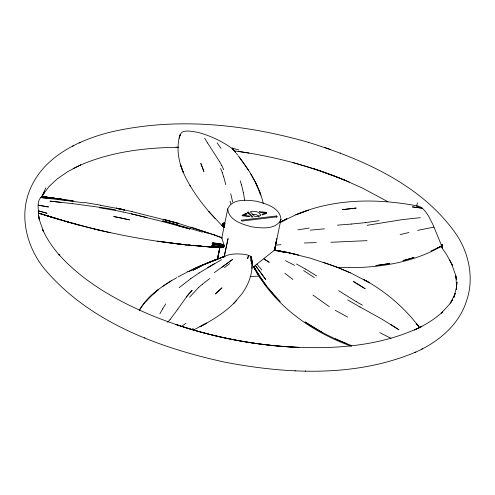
<?xml version="1.0" encoding="UTF-8"?>
<svg xmlns="http://www.w3.org/2000/svg" width="495" height="495" viewBox="0 0 495 495"><rect width="100%" height="100%" fill="white"/><g stroke="black" fill="none" stroke-linecap="round" stroke-linejoin="round"><path stroke-width="0.74" d="M221.865 247.277L223.127 247.488L211.532 246.986L223.127 247.488L223.932 246.708L223.79 243.893L221.735 238.151L227.75 208.878C232.242 198.266 247.054 199.931 256.441 201.255C265.933 203.631 280.096 207.696 280.974 219.279L274.533 250.173M252.097 263.42C252.487 274.391 248.267 285.002 241.937 293.801L233.807 303.361M251.924 268.513L252.11 263.173M456.297 289.389L456.953 282.131L456.297 289.297M441.825 246.281L442.072 244.388L441.794 246.188L442.623 248.168L441.843 246.306L442.072 244.388L441.812 246.207L433.1 224.978L428.423 215.832L425.409 211.476L422.705 208.599L419.97 206.681L417.019 206.161M179.196 137.684C176.486 149.447 178.738 161.834 183.453 172.786L180.458 164.526C184.598 178.373 193.539 191.949 202.554 203.915L209.094 211.897M456.495 287.273L453.934 297.47L455.221 293.424L450.456 303.113L452.609 299.704L449.398 304.351L441.367 313.1L442.598 311.992C434.424 319.399 424.927 325.215 414.903 329.775M274.583 250.055L276.847 238.732L274.57 250.012M274.527 250.359L276.458 240.904L274.539 250.359M231.74 148.252C223.431 142.084 209.354 135.104 197.443 132.264C193.044 131.72 181.102 128.57 180.372 135.184M218.536 255.377L217.775 257.468L219.966 246.931L217.794 258.965M245.99 214.644L246.275 213.246L246.85 213.84L243.441 215.43L248.892 215.962L249.48 216.569L242.55 215.851L242.006 215.282L246.275 213.246M248.032 213.475L248.323 212.077L247.209 212.213L251.924 217.101L253.038 216.971L248.323 212.077M265.06 214.193L265.345 212.794L259.894 212.268L259.324 211.674L266.223 212.367L266.768 212.93L262.523 214.997L261.942 214.391L265.345 212.794M265.939 213.766L266.223 212.367M276.284 217.342L276.563 215.969L241.145 220.232L241.944 221.061L277.361 216.791L276.563 215.969M219.854 247.382L217.775 257.468L219.966 246.974M73.062 168.616L80.753 164.891L68.075 171.443L57.228 178.887L49.358 186.188L42.391 195.302L44.544 191.887L41.821 196.639L73.353 200.778M274.465 250.173L253.632 266.687L258.136 274.812A101.797 55.78 15.5 0 0 260.011 277.775C281.247 310.408 315.111 333.129 351.32 346.265M416.301 206.322L417.594 202.863M280.974 219.279C276.482 229.897 261.663 228.226 252.277 226.902C242.791 224.526 228.628 220.467 227.75 208.878M221.76 238.07L222.014 237.835L214.453 235.001L222.329 237.947M41.834 196.614L44.544 191.887L41.834 196.614L45.843 187.871M139.25 310.792C144.02 302.272 151.08 295.274 158.74 289.334L151.742 295.28L145.907 301.325M159.885 313.818L162.725 308.837M251.355 258.613C251.974 255.012 246.293 254.882 243.806 254.281C237.643 253.706 231.072 253.508 225.293 256.07M162.682 308.849L165.677 303.924M139.318 310.006C146.767 297.575 158.617 288.585 170.794 281.111M177.773 309.196L186.374 297.019M177.81 309.208L170.026 319.578M51.096 197.821L41.716 196.67C36.686 200.574 38.4 207.572 38.381 213.048C94.421 231.412 152.677 243.095 211.532 247.024L186.398 244.926L157.849 241.22L186.398 244.926L173.547 243.41M189.548 297.217L198.749 287.36M167.595 322.264L170.063 319.584M236.851 300.156C226.574 311.454 213.394 319.634 199.992 326.706L206.693 323.093L193.415 330.041M198.705 287.372L202.306 284.328M179.221 287.638L190.798 278.673M441.571 246.157L440.773 246.819L441.651 246.102C411.079 263.99 371.869 269.193 336.21 267.232M202.294 284.316L209.831 278.481M224.383 267.616L229.804 263.544M181.288 326.65L185.879 323.346M214.286 272.652L221.717 267.356M162.694 286.432L171.332 280.733M190.761 278.666L199.157 272.937M199.12 272.949L221.519 259.714M171.375 280.764L176.721 277.67M224.916 256.28L221.828 257.499L224.155 256.688M207.696 267.548L214.694 263.47M308.775 142.442C244.61 123.998 175.539 116.845 109.983 132.227C77.523 140.425 42.681 157.41 29.657 190.414C18.841 217.169 27.145 248.113 45.144 269.695C90.152 322.554 158.852 347.694 224.922 362.198C287.799 374.133 355.75 377.438 415.843 352.013M414.717 352.551C437.605 342.639 459.143 325.153 466.637 300.539C474.105 278.951 469.266 254.653 457.201 235.676C423.145 185.656 364.58 159.848 308.564 142.387M177.94 276.983L185.588 272.986M440.89 246.856L441.868 246.386M280.015 222.379L295.886 214.768L308.212 210.208L295.886 214.768C334.509 198.278 377.852 198.297 418.492 206.13M280.052 222.366L286.531 218.963L280.102 222.317M280.195 222.286L286.84 218.858L279.712 222.527M201.298 266.044L192.945 270.264L201.224 266.081M186.033 272.566L187.958 271.606M436.893 248.317L441.664 245.91L430.873 251.064M191.212 329.534L193.168 328.569M189.375 271.322L198.006 267.114M414.247 330.091L421.944 326.366C377.623 348.028 326.589 349.916 278.233 346.067C243.41 342.868 208.946 335.629 175.805 324.448C215.529 337.794 257.115 345.659 298.992 347.416L298.596 347.397C248.02 345.157 197.777 334.298 150.913 315.105C116.969 300.756 83.698 282.169 58.812 254.467L59.641 255.42C52.86 247.667 46.932 239.104 42.681 229.699L43.399 231.215L39.656 220.671L38.511 215.257L39.142 219.229L38.53 213.908M187.766 271.891L191.101 270.289M72.388 146.242L73.545 145.685M421.462 349.297L422.619 348.734M79.163 142.968L80.289 142.43M190.154 270.524L204.299 264.2L219.236 258.415L216.686 259.349M193.359 269.224L194.523 268.692M194.906 268.296L224.934 256.187L206.978 263.111M196.831 267.653L199.176 266.619M199.25 266.638L200.419 266.118M206.452 263.389L208.94 262.362M198.056 267.158L200.37 266.093M79.658 165.423C110.75 151.792 145.109 147.609 178.794 147.293M199.522 266.236L214.143 260.321M201.558 265.592L203.965 264.59M212.671 260.952L215.269 259.9L213.982 260.376M207.64 263.068L208.933 262.585M210.128 262.096L211.371 261.589M210.189 261.874L211.47 261.354L210.227 261.824M216.482 259.504L217.794 258.99M212.633 261.119L213.889 260.624M214.242 260.661L216.154 259.937M222.113 257.716L224.185 256.954M222.973 257.153L224.179 256.726L228.071 238.516L224.185 256.701L223.004 257.097M219.025 258.681L220.318 258.235M400.102 234.618L408.913 232.495M417.57 230.379L434.004 227.081M253.824 266.811L255.624 270.01L253.576 266.854L255.234 269.756M297.879 229.847L309.165 228.034M379.127 220.671L365.718 222.589M367.16 225.293L402.416 219.601L420.335 217.676M365.731 222.602L351.691 224.018M275.69 245.198L280.987 244.648M310.384 230.163L324.491 228.826M258.402 276.154L250.043 276.495M367.005 240.65L330.864 242.284M337.38 225.151L351.71 224.031M252.623 214.292L255.767 214.372L259.034 216.222M304.351 242.983L316.305 242.606M178.732 147.275L176.01 147.287L176.517 147.287M305.161 371.064L305.619 371.071M294.977 370.786L295.367 370.798M221.853 245.699L224.08 245.829M201.372 246.083L197.684 245.755M203.556 246.275L207.95 246.628M209.41 246.745L211.6 246.925M188.787 244.79L190.272 244.951M193.236 245.273L195.457 245.514M72.196 203.6L49.939 201.112L61.003 202.35M40.701 197.53L61.782 199.968M72.208 203.581L107.551 208.395M41.06 197.573L50.707 198.712M61.77 199.98L84.274 202.845M42.799 196.663L51.195 197.722M61.912 199.633L73.099 201.038M41.877 196.558L62.234 199.225M42.446 196.614L51.239 197.74M41.957 196.54L61.547 199.225L51.251 197.777M234.717 150.956C272.337 155.981 309.412 165.584 344.52 180.056L319.195 170.552L292.52 162.447M43.09 196.899L44.451 197.084M47.155 197.579L48.529 197.777M47.18 197.462L48.529 197.66M53.361 198.235L51.301 197.926L53.503 198.266M54.735 198.439L56.795 198.743M238.268 151.402L249.047 153.042M54.97 198.489L56.436 198.712M57.909 198.94L60.105 199.275M43.096 196.991L44.451 197.202M58.175 198.959L60.248 199.275M276.662 250.668L275.201 250.439L276.674 250.724M99.34 207.727L115.36 210.462M100.423 205.128L84.602 202.48M274.075 250.272L284.056 252.308M100.25 205.276L116.207 208.24M107.557 208.401L115.539 209.855M286.506 252.246L274.465 250.049L286.506 252.246L310.885 258.328L336.656 267.071M278.147 250.996L279.613 251.262M283.288 251.924L284.761 252.19M281.067 251.435L284.755 252.159M115.366 210.443L123.317 212.052M116.387 208.172L124.245 209.806M116.35 208.147L124.313 209.824L116.375 208.166M102.199 230.911L94.291 228.999L110.125 232.662M123.323 212.064L131.237 213.821M124.171 209.868L132.078 211.65M286.432 252.246L298.361 254.956L286.203 252.165M132.085 211.656L178.534 223.4L163.338 219.223M146.966 217.583L131.249 213.809L162.453 221.513M78.748 224.99L67.834 221.921L94.353 228.981M162.459 221.519L190.031 229.067L177.68 225.572M177.841 224.984L162.657 220.894L190.191 228.504M232.867 148.989L232.155 148.104L238.85 149.991M163.399 219.353L178.577 223.53M178.454 223.418L214.465 235.007L190.804 227.063M190.198 228.511L202.282 232.143M313.719 168.708L334.187 175.929L349.284 182.067M324.559 147.442L330.097 149.354M323.216 262.195L337.107 267.201L350.305 272.807M340.09 153.029L340.455 153.165M322.567 332.553L304.994 321.917C319.467 331.823 335.381 339.459 351.759 345.646M346.822 343.753L335.325 338.846M144.435 337.794L144.868 337.974M337.584 267.449L350.875 273.042L369.623 282.837L363.794 279.52C385.518 291.363 404.805 307.797 419.587 327.659M344.087 179.877L362.668 188.187L387.962 201.768M379.758 332.621L390.988 338.363M285.417 260.655L294.599 265.339M347.694 317.122L335.183 310.291M360.038 306.999L381.862 319.102L398.951 329.812L390.654 324.336M296.462 264.021L305.65 269.132M360.026 307.018L347.651 299.896M356.214 301.628L362.464 305.217M356.202 301.672L338.58 290.633M305.681 269.107L316.59 275.913M303.608 270.567L314.313 277.571M329.311 306.659L312.939 295.082M284.897 273.302L292.867 279.434M223.888 227.49L222.781 226.456L223.845 227.459M223.858 227.236L222.249 225.726L223.882 227.298M224.266 227.391L222.076 225.33L224.266 227.453M224.216 226.958L222.001 224.848L224.619 227.372M224.507 226.054L222.329 223.87L224.377 225.968M222.855 226.537L208.909 211.668M265.042 284.081L272.708 293.498L280.294 301.554M224.588 224.872L223.028 223.183L224.557 224.891M208.766 211.513L215.3 218.734M269.54 289.748L276.062 297.161M224.971 223.796L223.988 222.663L224.94 223.783M256.899 264.089L261.843 270.035M232.594 148.754L235.317 152.064L232.155 148.104L235.626 152.516M232.198 148.178L232.898 149.051M234.185 150.554L234.847 151.39M236.288 153.351L237.619 155.015M419.414 327.504L416.227 323.365L419.642 327.826M238.262 155.857C249.251 170.175 259.454 185.817 263.303 203.699M263.625 282.162L266.508 285.974L259.584 276.34L253.737 266.595L263.625 282.162L260.89 278.283M440.791 246.225L446.632 254.603L452.084 264.782M239.196 157.033L248.403 170.144M217.107 142.888L221.042 148.389M260.011 277.775L260.692 278.728M257.505 273.791L258.78 275.758M207.64 143.049L219.526 161.562M256.323 271.811L257.561 273.766L255.748 270.796M204.652 138.13L207.609 143.018M250.396 173.361L255.389 182.271L260.76 195.086L259.269 190.903M254.083 267.801L254.647 268.779M254.102 267.622L253.601 266.737L254.622 268.667M255.785 270.629L254.659 268.618M253.78 266.669L254.764 268.451M189.944 185.316L190.631 186.559M219.576 161.556L221.766 165.578M449.714 259.937L452.325 265.277M255.364 182.278L257.443 186.615M221.797 165.615L223.715 169.655M451.601 263.786L455.344 274.335L456.489 279.743L455.858 275.777L456.563 286.345M220.646 168.467L222.23 172.495M222.249 172.514L223.554 176.548M240.23 180.836L241.48 184.833M230.064 201.125L230.88 203.971M223.61 176.554L225.788 184.623M241.511 184.87L243.361 192.666M230.757 193.805L232.65 201.985M243.398 192.679L244.672 200.314M251.466 257.252L251.912 262.381L251.516 257.419L251.72 259.108M251.695 260.395L251.986 263.885L251.708 260.11M251.726 258.569L252.066 262.839M251.015 256.67L251.027 261.057L251.015 256.67M248.478 255.352L247.667 258.749L248.478 255.352M179.889 135.463L179.227 138.068L180.174 134.479L179.889 135.463M260.438 215.214L259.324 216.117L255.024 216.73L250.309 211.835C253.718 211.074 258.334 210.907 260.314 214.434L260.438 215.214M189.109 293.628L186.337 297.006L192.14 290.355L189.109 293.628M218.642 290.831L215.282 293.993L222.026 287.824L218.642 290.831M232.471 259.541L221.673 267.368L232.471 259.541M274.298 249.975L285.052 252.122L274.249 250.006M38.381 213.048L57.142 218.765L38.344 213.085M206.415 263.581L205.227 264.089L206.415 263.581M413.913 257.518L403.066 260.636L413.913 257.518M389.794 263.538L375.928 265.555L389.794 263.538M349.266 208.803L342.28 209.676L356.233 208.061L349.266 208.803M223.752 247.042L211.619 246.448L223.752 247.042M223.499 247.327L211.575 246.801L223.499 247.327M223.87 246.85L211.668 246.176L223.87 246.85M223.981 246.56L211.755 245.798L223.981 246.56M211.551 247.005L199.064 246.126L211.551 247.005M219.854 245.075L212.064 244.233L224.074 245.619L219.854 245.075M50.979 198.025L41.407 196.892L50.979 198.025M219.935 244.703L212.182 243.757L224.08 245.396L219.935 244.703M45.843 197.146L43.108 196.787L48.56 197.542L45.843 197.146M38.239 205.19L48.399 206.96L38.239 205.19M422.204 208.191L412.477 206.904L422.204 208.191M220.863 244.029L212.398 242.779L223.944 244.598L220.863 244.029M121.665 218.128L113.689 216.519L129.579 219.898L121.665 218.128M124.381 210.066L116.424 208.364L124.363 210.053M46.932 213.24L38.375 210.827L46.932 213.24M67.877 221.927L46.487 215.572L67.877 221.927M207.195 233.009L203.556 231.728L207.188 233.015M264.095 258.984L269.187 262.263L264.095 258.984M359.327 285.077L353.467 281.519L365.18 288.771L359.327 285.077M224.241 225.163L222.645 223.493L224.235 225.169M224.829 224.693L223.319 223.01L224.823 224.693M265.728 279.52L255.476 265.617L265.728 279.52M202.418 167.452L200.803 163.399L203.915 171.586L202.418 167.452M251.448 259.256L251.305 256.992L251.51 261.663L251.448 259.256"/></g></svg>
